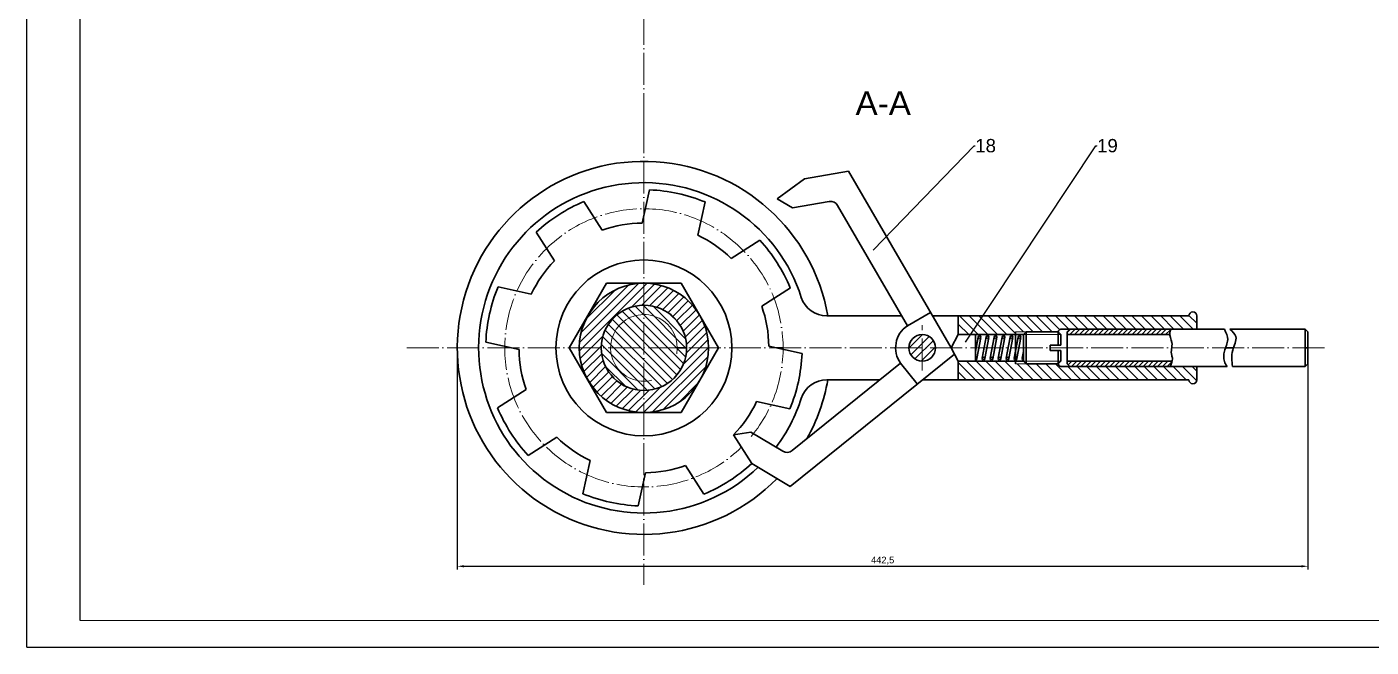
# Model space of a CAD drawing. Header units: millimetres. Extents: x 0 to 841, y 0 to 594.
# Drawn here: x 0 to 504, y 0 to 233 of the extents above; entities that cross this region are included whole.
import ezdxf
from ezdxf import colors
from ezdxf.entities.mleader import LeaderData, LeaderLine
from ezdxf.math import Vec2, Vec3

# ---------------------------------------------------------------- set-up
doc = ezdxf.new("R2010")
doc.units = ezdxf.units.MM
doc.header["$LTSCALE"] = 0.5
doc.linetypes.add('ACAD_ISO04W100', pattern=[30, 24, -3, 0, -3])
for name, color, linetype, lineweight in [('centerline', 7, 'ACAD_ISO04W100', 13), ('Lini subtiri', 7, 'Continuous', 15), ('Linii groase', 7, 'Continuous', 30), ('Linii subtiri', 7, 'Continuous', 13), ('Subtire', 7, 'Continuous', 25)]:
    doc.layers.add(name, color=color, linetype=linetype, lineweight=lineweight)
doc.styles.get("Standard").update_dxf_attribs({"font": 'arial.ttf'})
doc.dimstyles.new('ISO-25', dxfattribs={"dimtxt": 2.5, "dimasz": 2.5, "dimexe": 1.25, "dimexo": 0.625, "dimtad": 1, "dimtxsty": 'Standard', "dimcen": 2.5, "dimadec": 0, "dimazin": 0, "dimtfac": 1, "dimtmove": 0, "dimatfit": 3, "dimfxl": 1, "dimarcsym": 0})
pattern_1 = [(45, (88.2897, 4.9117), (-1.571545, 1.571545), [])]

# ---------------------------------------------------------------- blocks, each defined once
blk = doc.blocks.new('*U1')
for p, q in [((8.48, 9.08), (-3.99, 11.82)), ((3.91, -11.72), (-8.56, -8.99))]:
    blk.add_line(p, q)
blk.add_arc((54.03, -11.82), 62.65, 157.8356, 177.4112)
blk = doc.blocks.new('*U2')
at = {"layer": 'Linii groase', "color": 0, "linetype": 'ByBlock', "lineweight": -2, "transparency": 16777216}
for p, rotation in [((-548.54, -153.97), 269.9999999999999), ((-587.68, -160.98), 314.9999999999999), ((-515.91, -176.68), 225), ((-508.89, -215.82), 180), ((-603.38, -232.76), 44.99999999999996), ((-531.61, -248.46), 134.9999999999999), ((-570.75, -255.47), 89.99999999999993)]:
    blk.add_blockref('*U1', p, dxfattribs=dict(at, rotation=rotation))
blk.add_blockref('*U1', (-610.4, -193.62), dxfattribs=at)
blk = doc.blocks.new('*D7')
at = {"layer": 'Defpoints', "color": 0, "transparency": 16777216}
for p in [(161.28, 112.29), (480.36, 112.29), (480.36, 30.32)]:
    blk.add_point(p, dxfattribs=at)
at = {"layer": 'Linii subtiri', "color": 0, "lineweight": -2, "transparency": 16777216}
for p, q in [((161.28, 111.66), (161.28, 29.07)), ((480.36, 111.66), (480.36, 29.07)), ((163.78, 30.32), (477.86, 30.32))]:
    blk.add_line(p, q, dxfattribs=at)
at = {"layer": 'Linii subtiri', "color": 0, "transparency": 16777216}
for points in [[(163.78, 30.74), (163.78, 29.9), (161.28, 30.32)], [(477.86, 30.74), (477.86, 29.9), (480.36, 30.32)]]:
    blk.add_solid(points, dxfattribs=at)
at = {"layer": 'Linii subtiri', "color": 0, "transparency": 16777216, "insert": (320.82, 32.45), "char_height": 2.5, "attachment_point": 5}
blk.add_mtext('442,5', dxfattribs=at)

msp = doc.modelspace()

# ---------------------------------------------------------------- hatches: boundary and pattern name
at = {"layer": 'Linii groase'}
h = msp.add_hatch(color=256, dxfattribs=at)
h.set_gradient(color2=(0, 0, 0))
h.paths.add_polyline_path([(359.684, 116.281, 1), (360.684, 116.281, 1)])
h.paths.add_polyline_path([(357.684, 116.281, 1), (356.684, 116.281, 1)])
h.paths.add_polyline_path([(363.651, 116.101), (363.684, 116.281, 1), (362.684, 116.281, 0.8308052)])
h.paths.add_polyline_path([(366.65, 116.1), (366.684, 116.281, 1), (365.684, 116.281, 0.8299263)])
h.paths.add_polyline_path([(369.684, 116.281, 1), (368.684, 116.281, 1)])
h.paths.add_polyline_path([(372.684, 116.281, 1), (371.684, 116.281, 1)])
h.paths.add_polyline_path([(370.184, 108.281, 1), (371.184, 108.281, 1)])
h.paths.add_polyline_path([(373.684, 108.781, 1), (373.684, 107.781)])
h.paths.add_polyline_path([(367.184, 108.281, 1), (368.184, 108.281, 1)])
h.paths.add_polyline_path([(364.184, 108.281, 1), (365.184, 108.281, 1)])
h.paths.add_polyline_path([(361.184, 108.281, 1), (362.184, 108.281, 1)])
h.paths.add_polyline_path([(358.184, 108.281, 1), (359.184, 108.281, 1)])
h.paths.add_polyline_path([(355.684, 108.781), (355.684, 107.781, 1)])
h = msp.add_hatch(color=256, dxfattribs=at)
h.dxf.hatch_style = 1
h.paths.add_polyline_path([(373.684, 108.781, 1), (373.684, 107.781)])
at = {"layer": 'Linii subtiri'}
h = msp.add_hatch(dxfattribs=at)
h.set_pattern_fill('ANSI31', color=256, scale=0.7)
h.set_pattern_definition(pattern_1)
h.paths.add_polyline_path([(231.284, 136.529), (230.634, 136.529, 0.2571619), (210.451, 124.697), (210.125, 124.134, 0.1282841), (207.035, 112.289), (215.284, 112.289, -0.4142136), (231.284, 128.289)])
h.paths.add_polyline_path([(231.934, 136.529), (231.284, 136.529), (231.284, 128.289, -0.4142136), (247.284, 112.289), (255.533, 112.289, 0.1282841), (252.443, 124.134), (252.118, 124.697, 0.2571619)])
h.paths.add_polyline_path([(255.533, 112.289), (247.284, 112.289, -0.4142136), (231.284, 96.289), (231.284, 88.049), (231.934, 88.049, 0.2571619), (252.118, 99.881), (252.443, 100.444, 0.1282841)])
h.paths.add_polyline_path([(215.284, 112.289), (207.035, 112.289, 0.1282841), (210.125, 100.444), (210.451, 99.881, 0.2571619), (230.634, 88.049), (231.284, 88.049), (231.284, 96.289, -0.4142136)])
h = msp.add_hatch(dxfattribs=at)
h.set_pattern_fill('ANSI31', color=256, scale=0.75, angle=90)
h.set_pattern_definition([(135, (88.2897, 4.9117), (-1.683798, -1.683798), [])])
h.paths.add_polyline_path([(231.284, 124.789, 0.4142136), (218.784, 112.289), (231.284, 112.289)], flags=17)
h.paths.add_polyline_path([(231.284, 128.289, 0.4142136), (215.284, 112.289), (218.784, 112.289, -0.4142136), (231.284, 124.789)])
h.paths.add_polyline_path([(231.284, 128.289), (231.284, 124.789, -0.4142136), (243.784, 112.289), (247.284, 112.289, 0.4142136)])
h.paths.add_polyline_path([(231.284, 124.789), (231.284, 112.289), (243.784, 112.289, 0.4142136)], flags=17)
h.paths.add_polyline_path([(247.284, 112.289), (231.284, 112.289), (231.284, 96.289, 0.4142136)])
h.paths.add_polyline_path([(231.284, 112.289), (218.784, 112.289, 0.4142136), (231.284, 99.789)], flags=17)
h.paths.add_polyline_path([(218.784, 112.289), (215.284, 112.289, 0.4142136), (231.284, 96.289), (231.284, 99.789, -0.4142136)])
h = msp.add_hatch(dxfattribs=at)
h.set_pattern_fill('ANSI31', color=256, scale=0.8, angle=90)
h.set_pattern_definition([(135, (88.2897, 4.9117), (-1.796051, -1.796051), [])])
h.paths.add_polyline_path([(438.684, 105.289), (391.029, 105.289), (387.684, 105.297, -0.4093324), (386.684, 106.281), (374.684, 106.281), (370.684, 106.281), (370.684, 107.297), (349.184, 107.297), (349.184, 100.297), (435.684, 100.297, 1), (438.684, 100.297)])
h.paths.add_polyline_path([(438.684, 124.281, 1), (435.684, 124.281), (349.184, 124.281), (349.184, 117.281), (370.684, 117.281), (370.684, 118.281), (374.684, 118.281), (386.684, 118.281, -0.4142136), (387.684, 119.281), (391.021, 119.281), (391.029, 119.289), (438.684, 119.289)])
h = msp.add_hatch(dxfattribs=at)
h.set_pattern_fill('ANSI31', color=256, scale=0.7)
h.set_pattern_definition(pattern_1)
h.paths.add_polyline_path([(335.684, 117.289), (335.684, 112.289), (340.684, 112.289, 0.4142136)])
h.paths.add_polyline_path([(335.684, 117.289, 0.4142136), (330.684, 112.289), (335.684, 112.289)])
h.paths.add_polyline_path([(335.684, 112.289), (330.684, 112.289, 0.4142136), (335.684, 107.289)])
h.paths.add_polyline_path([(340.684, 112.289), (335.684, 112.289), (335.684, 107.289, 0.4142136)])
h = msp.add_hatch(color=256, dxfattribs=at)
h.dxf.hatch_style = 1
h.paths.add_polyline_path([(355.684, 108.781), (355.684, 107.781, 1)])
h.paths.add_polyline_path([(359.184, 108.281, 1), (358.184, 108.281, 1)])
h.paths.add_polyline_path([(361.184, 108.281, 1), (362.184, 108.281, 1)])
h.paths.add_polyline_path([(364.184, 108.281, 1), (365.184, 108.281, 1)])
h.paths.add_polyline_path([(367.184, 108.281, 1), (368.184, 108.281, 1)])
h.paths.add_polyline_path([(370.684, 108.781, 0.4142136), (370.184, 108.281, 0.4142136), (370.684, 107.781)])
h.paths.add_polyline_path([(371.184, 108.281, 0.4142136), (370.684, 108.781), (370.684, 107.781, 0.4142136)])
h.paths.add_polyline_path([(373.684, 108.781, 1), (373.684, 107.781)])
h.paths.add_polyline_path([(372.684, 116.281, 1), (371.684, 116.281, 1)])
h.paths.add_polyline_path([(368.684, 116.281, 1), (369.684, 116.281, 1)])
h.paths.add_polyline_path([(366.684, 116.281, 1), (365.684, 116.281, 0.8299263), (366.65, 116.1)])
h.paths.add_polyline_path([(363.684, 116.281, 1), (362.684, 116.281, 0.8308052), (363.651, 116.101)])
h.paths.add_polyline_path([(359.684, 116.281, 1), (360.684, 116.281, 1)])
h.paths.add_polyline_path([(356.684, 116.281, 1), (357.684, 116.281, 1)])
h = msp.add_hatch(color=256, dxfattribs=at)
h.dxf.hatch_style = 1
h.paths.add_polyline_path([(357.684, 116.281, 1), (356.684, 116.281, 1)])
h.paths.add_polyline_path([(360.684, 116.281, 1), (359.684, 116.281, 1)])
h.paths.add_polyline_path([(363.684, 116.281, 1), (362.684, 116.281, 0.8308052), (363.651, 116.101)])
h.paths.add_polyline_path([(366.684, 116.281, 1), (365.684, 116.281, 0.8299263), (366.65, 116.1)])
h.paths.add_polyline_path([(369.684, 116.281, 1), (368.684, 116.281, 1)])
h.paths.add_polyline_path([(372.684, 116.281, 1), (371.684, 116.281, 1)])
h.paths.add_polyline_path([(373.684, 108.781, 1), (373.684, 107.781)])
h = msp.add_hatch(color=256, dxfattribs=at)
h.dxf.hatch_style = 1
h.paths.add_polyline_path([(356.684, 116.281, 1), (357.684, 116.281, 1)])
h.paths.add_polyline_path([(360.684, 116.281, 1), (359.684, 116.281, 1)])
h.paths.add_polyline_path([(362.684, 116.281, 0.8308052), (363.651, 116.101), (363.684, 116.281, 1)])
h.paths.add_polyline_path([(365.684, 116.281, 0.8299263), (366.65, 116.1), (366.684, 116.281, 1)])
h.paths.add_polyline_path([(368.684, 116.281, 1), (369.684, 116.281, 1)])
h.paths.add_polyline_path([(371.684, 116.281, 1), (372.684, 116.281, 1)])
h = msp.add_hatch(dxfattribs=at)
h.set_pattern_fill('ANSI31', color=256, scale=0.4)
h.set_pattern_definition([(45, (88.2897, 4.9117), (-0.8980256, 0.8980256), [])])
edge = h.paths.add_edge_path()
edge.add_line((391.021, 119.281), (390.029, 118.289))
edge.add_line((390.029, 118.289), (390.029, 117.289))
edge.add_line((390.029, 117.289), (428.549, 117.289))
edge.add_spline(control_points=[(428.549, 117.289), (428.53, 117.581), (428.566, 118.28), (428.874, 119.068), (428.692, 119.281)], knot_values=[10.0947565, 10.0947565, 10.0947565, 10.0947565, 10.9156762, 11.9857657, 11.9857657, 11.9857657, 11.9857657], degree=3, periodic=0)
edge.add_line((428.692, 119.281), (391.021, 119.281))
edge = h.paths.add_edge_path()
edge.add_spline(control_points=[(428.688, 105.297), (429.067, 106.133), (429.285, 106.777), (429.4, 107.289)], knot_values=[0.0021873, 0.0021873, 0.0021873, 0.0021873, 0.6591742, 0.6591742, 0.6591742, 0.6591742], degree=3, periodic=0)
edge.add_line((429.4, 107.289), (390.029, 107.289))
edge.add_line((390.029, 107.289), (390.029, 106.289))
edge.add_line((390.029, 106.289), (391.021, 105.297))
edge.add_line((391.021, 105.297), (428.688, 105.297))
h = msp.add_hatch(color=256, dxfattribs=at)
h.dxf.hatch_style = 1
h.paths.add_polyline_path([(355.684, 108.781), (355.684, 107.781, 1)])
h.paths.add_polyline_path([(359.184, 108.281, 1), (358.184, 108.281, 1)])
h.paths.add_polyline_path([(361.184, 108.281, 1), (362.184, 108.281, 1)])
h.paths.add_polyline_path([(365.184, 108.281, 1), (364.184, 108.281, 1)])
h.paths.add_polyline_path([(367.184, 108.281, 1), (368.184, 108.281, 1)])
h.paths.add_polyline_path([(371.184, 108.281, 0.4142136), (370.684, 108.781), (370.684, 107.781, 0.4142136)])
h.paths.add_polyline_path([(370.684, 108.781, 0.4142136), (370.184, 108.281, 0.4142136), (370.684, 107.781)])
h.paths.add_polyline_path([(373.684, 108.781, 1), (373.684, 107.781)])
h = msp.add_hatch(color=256, dxfattribs=at)
h.dxf.hatch_style = 1
h.paths.add_polyline_path([(355.684, 108.781), (355.684, 107.781, 1)])
h.paths.add_polyline_path([(358.184, 108.281, 1), (359.184, 108.281, 1)])
h.paths.add_polyline_path([(362.184, 108.281, 1), (361.184, 108.281, 1)])
h.paths.add_polyline_path([(365.184, 108.281, 1), (364.184, 108.281, 1)])
h.paths.add_polyline_path([(368.184, 108.281, 1), (367.184, 108.281, 1)])
h = msp.add_hatch(color=256, dxfattribs=at)
h.dxf.hatch_style = 1
h.paths.add_polyline_path([(370.684, 108.781, 0.4142136), (370.184, 108.281, 0.4142136), (370.684, 107.781)])
h.paths.add_polyline_path([(370.684, 108.781), (370.684, 107.781, 0.4142136), (371.184, 108.281, 0.4142136)])
h.paths.add_polyline_path([(373.684, 108.781, 1), (373.684, 107.781)])
h = msp.add_hatch(color=256, dxfattribs=at)
h.dxf.hatch_style = 1
h.paths.add_polyline_path([(371.184, 108.281, 0.4142136), (370.684, 108.781), (370.684, 107.781, 0.4142136)])
h.paths.add_polyline_path([(370.684, 108.781, 0.4142136), (370.184, 108.281, 0.4142136), (370.684, 107.781)])
h = msp.add_hatch(color=256, dxfattribs=at)
h.dxf.hatch_style = 1
h.paths.add_polyline_path([(373.684, 108.781, 1), (373.684, 107.781)])
h = msp.add_hatch(color=256, dxfattribs=at)
h.dxf.hatch_style = 1
h.paths.add_polyline_path([(373.684, 108.781, 1), (373.684, 107.781)])

# ---------------------------------------------------------------- linework, layer by layer
for p, q in [((-0.185, -0.011), (-0.185, 593.989)), ((19.815, 9.989), (19.815, 583.989)), ((264.848, 79.606), (271.729, 68.857)), ((-0.185, -0.011), (840.815, -0.011))]:
    msp.add_line(p, q)
at = {"layer": 'centerline'}
for p, q in [((231.284, 238.043), (231.284, 197.322)), ((231.284, 231.833), (231.284, 231.833)), ((231.284, 197.322), (231.284, 23.346)), ((335.684, 103.789), (335.684, 120.789)), ((142.391, 112.289), (487.324, 112.289))]:
    msp.add_line(p, q, dxfattribs=at)
msp.add_arc((231.284, 112.289), 52.2, 320.47208, 314.39425, dxfattribs=at)
at = {"layer": 'Lini subtiri'}
for p, q in [((355.114, 188.126), (355.564, 188.126)), ((400.816, 188.126), (401.266, 188.126))]:
    msp.add_line(p, q, dxfattribs=at)
at = {"layer": 'Linii groase'}
for p, q in [((291.533, 175.731), (308.02, 178.626)), ((346.5, 112.289), (308.02, 178.626)), ((281.259, 168.161), (291.533, 175.731)), ((281.259, 168.16), (286.995, 164.781)), ((286.995, 164.781), (300.811, 167.207)), ((330.128, 120.584), (303.924, 165.758)), ((203.284, 112.289), (217.284, 136.529)), ((231.284, 136.529), (217.284, 136.529)), ((231.284, 136.529), (245.284, 136.529)), ((259.284, 112.289), (245.284, 136.529)), ((327.982, 124.283), (299.841, 124.289)), ((330.128, 120.584), (338.778, 125.602)), ((339.544, 124.281), (435.684, 124.281)), ((349.184, 117.281), (349.184, 124.281)), ((438.684, 124.281), (438.684, 119.281)), ((346.5, 112.289), (349.184, 117.281)), ((373.684, 117.281), (349.184, 117.281)), ((355.684, 117.281), (355.684, 107.281)), ((355.684, 112.281), (355.684, 116.281)), ((356.684, 116.281), (355.684, 110.979)), ((356.184, 108.281), (357.676, 116.188)), ((359.693, 116.373), (358.193, 108.373)), ((359.184, 108.281), (360.676, 116.188)), ((362.684, 116.281), (361.193, 108.373)), ((363.684, 116.281), (362.176, 108.189)), ((365.684, 116.281), (364.193, 108.373)), ((365.184, 108.281), (366.684, 116.281)), ((368.684, 116.281), (367.193, 108.373)), ((368.184, 108.281), (369.676, 116.188)), ((371.684, 116.281), (370.193, 108.373)), ((370.684, 118.281), (370.684, 106.281)), ((371.184, 108.281), (372.676, 116.188)), ((374.684, 118.281), (373.684, 117.281)), ((373.684, 112.281), (373.684, 117.281)), ((373.684, 112.281), (373.684, 117.281)), ((373.684, 116.281), (373.684, 112.289)), ((374.684, 118.281), (386.684, 118.281)), ((374.684, 118.281), (374.684, 106.281)), ((386.684, 118.281), (386.684, 117.281)), ((386.684, 118.281), (387.684, 117.281)), ((386.684, 118.281), (386.684, 113.281)), ((438.684, 119.281), (387.684, 119.281)), ((387.684, 117.281), (387.684, 113.281)), ((390.029, 118.289), (391.029, 119.289)), ((390.029, 118.289), (390.029, 106.289)), ((390.029, 118.289), (390.029, 117.289)), ((428.549, 117.289), (390.029, 117.289)), ((440.029, 119.289), (391.029, 119.289)), ((438.684, 119.289), (428.684, 119.289)), ((440.029, 119.289), (449.029, 119.289)), ((451.025, 119.289), (479.359, 119.289)), ((479.359, 119.289), (480.359, 118.289)), ((479.359, 119.289), (479.359, 105.289)), ((480.359, 118.289), (480.359, 106.289)), ((203.284, 112.289), (217.284, 88.049)), ((243.784, 112.289), (247.284, 112.289)), ((259.284, 112.289), (245.284, 88.049)), ((280.966, 112.289), (283.484, 112.289)), ((346.5, 112.289), (349.184, 107.297)), ((373.684, 110.979), (373.193, 108.373)), ((373.684, 112.281), (373.684, 112.289)), ((373.684, 112.281), (373.684, 107.281)), ((373.684, 112.281), (373.684, 107.281)), ((387.684, 113.281), (383.684, 113.281)), ((383.684, 113.281), (383.684, 112.281)), ((383.684, 111.281), (383.684, 112.281)), ((387.684, 111.281), (383.684, 111.281)), ((386.684, 111.281), (386.684, 106.281)), ((386.684, 111.281), (386.684, 107.297)), ((387.684, 107.281), (387.684, 111.281)), ((449.444, 112.275), (452.444, 112.289)), ((452.394, 112.289), (452.441, 112.289)), ((479.359, 112.289), (480.359, 112.289)), ((347.744, 109.976), (286.084, 60.247)), ((327.521, 106.513), (286.871, 73.728)), ((327.521, 106.513), (333.799, 98.729)), ((373.684, 107.297), (349.184, 107.297)), ((349.184, 107.297), (349.184, 100.297)), ((373.684, 108.781), (373.684, 107.781)), ((374.684, 106.281), (373.684, 107.281)), ((374.684, 106.281), (386.684, 106.281)), ((386.684, 106.297), (386.684, 107.297)), ((386.684, 106.281), (387.684, 107.281)), ((429.4, 107.289), (390.029, 107.289)), ((390.029, 106.289), (391.029, 105.289)), ((480.359, 106.289), (479.359, 105.289)), ((438.684, 105.297), (387.684, 105.297)), ((440.029, 105.289), (391.029, 105.289)), ((438.684, 105.297), (427.684, 105.297)), ((438.684, 100.297), (438.684, 105.297)), ((440.029, 105.289), (450.029, 105.289)), ((479.359, 105.289), (452.025, 105.289)), ((319.809, 100.293), (299.841, 100.289)), ((335.684, 100.297), (435.684, 100.297)), ((231.284, 88.049), (217.284, 88.049)), ((231.284, 88.049), (245.284, 88.049)), ((264.849, 79.606), (271.415, 80.706)), ((271.415, 80.706), (283.444, 73.491)), ((264.848, 79.607), (264.849, 79.606)), ((271.729, 68.857), (286.084, 60.247))]:
    msp.add_line(p, q, dxfattribs=at)
for centre, radius in [((231.284, 112.289), 33), ((231.284, 112.289), 24.249), ((231.284, 112.289), 16), ((335.684, 112.289), 5), ((357.184, 116.281), 0.5), ((360.184, 116.281), 0.5), ((363.184, 116.281), 0.5), ((366.184, 116.281), 0.5), ((369.184, 116.281), 0.5), ((372.184, 116.281), 0.5), ((358.684, 108.281), 0.5), ((361.684, 108.281), 0.5), ((364.684, 108.281), 0.5), ((367.684, 108.281), 0.5), ((370.684, 108.281), 0.5)]:
    msp.add_circle(centre, radius, dxfattribs=at)
for centre, radius, start, end in [((231.284, 112.289), 70, 9.87089, 315.45907), ((231.284, 112.289), 62, 17.79159, 313.74054), ((301.329, 164.252), 3, 30.11654, 99.95931), ((231.284, 112.289), 46.848, 90.76166, 109.47943), ((231.284, 112.289), 46.848, 45.76166, 64.47943), ((231.284, 112.289), 46.848, 135.76166, 154.47943), ((299.841, 134.289), 10, 197.79159, 270), ((231.284, 112.289), 46.848, 0.76166, 19.47943), ((437.184, 124.281), 1.5, 0, 180), ((335.68, 112.267), 10, 123.72299, 169.49134), ((387.684, 118.281), 1, 90, 180), ((231.284, 112.289), 46.848, 180.76166, 199.47943), ((335.684, 112.289), 10, 169.512, 215.28034), ((355.684, 108.281), 0.5, 270, 90), ((373.684, 108.281), 0.5, 90, 270), ((387.684, 106.297), 1, 180, 270), ((299.841, 90.289), 10, 90, 162.20841), ((231.284, 112.289), 70, 330.86774, 350.12911), ((437.184, 100.297), 1.5, 180, 0), ((231.284, 112.289), 46.848, 315.76166, 334.47943), ((231.284, 112.289), 62, 323.07997, 342.20841), ((231.284, 112.289), 46.848, 225.76166, 244.47943), ((284.987, 76.063), 3, 239.04403, 308.88679), ((231.284, 112.289), 46.848, 270.76166, 289.47943)]:
    msp.add_arc(centre, radius, start, end, dxfattribs=at)
msp.add_open_spline([(428.684, 105.289), (429.914, 107.994), (428.434, 110.305), (430.218, 114.089), (428.052, 116.98), (428.879, 119.08), (428.684, 119.289)], degree=3, knots=[0, 0, 0, 0, 2.1250603, 6.9641685, 10.9156762, 12, 12, 12, 12], dxfattribs=at)
for points in [[(449.029, 119.289), (450.246, 115.374), (449.029, 110.989), (449.029, 107.222), (450.029, 105.289)], [(451.025, 119.289), (453.281, 116.499), (452.155, 111.383), (452.025, 105.289)]]:
    msp.add_spline(points, degree=3, dxfattribs=at)
at = {"layer": 'Linii subtiri'}
for p, q in [((374.684, 118.281), (370.684, 118.281)), ((373.684, 117.281), (387.684, 117.281)), ((374.684, 106.281), (370.684, 106.281)), ((373.684, 107.297), (387.684, 107.281)), ((830.815, 9.989), (19.815, 9.989))]:
    msp.add_line(p, q, dxfattribs=at)
msp.add_arc((231.284, 112.289), 12.5, 349.61679, 283.69626, dxfattribs=at)

# ---------------------------------------------------------------- block references
at = {"layer": 'Linii groase'}
msp.add_blockref('*U2', (790.929, 317.008), dxfattribs=at)

# ---------------------------------------------------------------- texts
at = {"layer": 'Linii groase', "insert": (310.646, 208.576), "char_height": 8.9291, "attachment_point": 1}
msp.add_mtext_dynamic_manual_height_columns('A-A', width=1.28374, gutter_width=44.645, heights=[0], dxfattribs=at)

# ---------------------------------------------------------------- dimensions: what is measured, and where the dimension line sits
at = {"layer": 'Linii subtiri'}
dim = msp.add_linear_dim(base=(480.359, 30.319), p1=(161.284, 112.289), p2=(480.359, 112.289), text='442,5', dimstyle='ISO-25', dxfattribs=at)
dim.commit()
dim.dimension.update_dxf_attribs({"geometry": '*D7', "text_midpoint": (320.822, 32.447)})

# ---------------------------------------------------------------- leaders
at = {"layer": 'Subtire'}
ml = msp.add_multileader_mtext('Standard', dxfattribs=at)
ml.set_content('18', color=256)
ml.set_leader_properties()
ml.build(insert=Vec2(0, 0))
ml.multileader.update_dxf_attribs({"dogleg_length": 0.36, "arrow_head_size": 0.18})
ctx = ml.context
ctx.base_point, ctx.char_height, ctx.arrow_head_size, ctx.landing_gap_size, ctx.plane_origin = Vec3(355.474, 188.126), 5, 0.18, 0.09, Vec3(317.199, 148.808)
notes = []
notes.append((ctx, [(1, (1, 1, 0), (355.114, 188.126), (1, 0), 0.36, [(0, [(317.199, 148.808)], 0, [])])]))
ctx.mtext.insert, ctx.mtext.flow_direction = Vec3(355.564, 190.668), 5
ml = msp.add_multileader_mtext('Standard', dxfattribs=at)
ml.set_content('19', color=256)
ml.set_leader_properties()
ml.build(insert=Vec2(0, 0))
ml.multileader.update_dxf_attribs({"dogleg_length": 0.36, "arrow_head_size": 0.18})
ctx = ml.context
ctx.base_point, ctx.char_height, ctx.arrow_head_size, ctx.landing_gap_size, ctx.plane_origin = Vec3(401.176, 188.126), 5, 0.18, 0.09, Vec3(351.749, 114.292)
notes.append((ctx, [(1, (1, 1, 0), (400.816, 188.126), (1, 0), 0.36, [(0, [(351.749, 114.292)], 0, [])])]))
ctx.mtext.insert, ctx.mtext.width, ctx.mtext.flow_direction = Vec3(401.266, 190.668), 1.84175, 5
for ctx, leaders in notes:
    for number, flags, end, landing, length, lines in leaders:
        leader = LeaderData()
        leader.index, (leader.has_last_leader_line, leader.has_dogleg_vector, leader.attachment_direction) = number, flags
        leader.last_leader_point, leader.dogleg_vector, leader.dogleg_length = Vec3(end), Vec3(landing), length
        for number, points, colour, breaks in lines:
            line = LeaderLine()
            line.index, line.vertices, line.color, line.breaks = number, Vec3.list(points), colors.encode_raw_color(colour), breaks
            leader.lines.append(line)
        ctx.leaders.append(leader)

doc.saveas('drawing.dxf')
